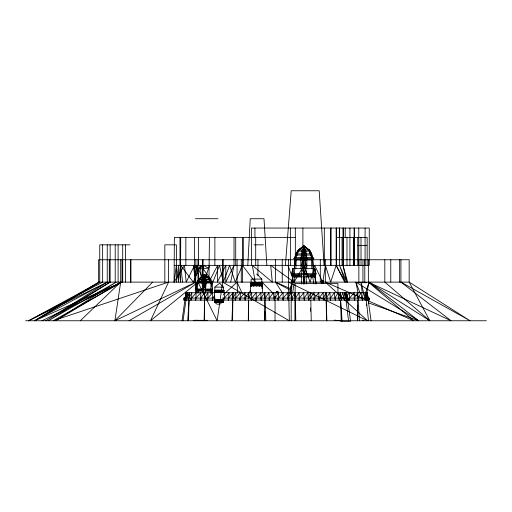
<?xml version="1.0" encoding="UTF-8"?>
<svg xmlns="http://www.w3.org/2000/svg" width="512" height="512" viewBox="0 0 512 512"><rect width="100%" height="100%" fill="white"/><g stroke="black" fill="none" stroke-linecap="round" stroke-linejoin="round"><path stroke-width="0.77" d="M357.613 320.755L357.638 300.102M357.638 298.099L357.651 292.723L354.182 298.099L354.202 292.723L349.504 298.099L349.523 292.723L346.938 295.712M248.314 320.755L248.454 300.102M264.39 320.755L264.525 300.102M248.506 292.723L248.454 298.099L251.712 292.723L251.629 298.099L256.282 292.723L256.186 298.099L260.992 292.723L260.902 298.099L264.576 292.723L264.595 295.949M261.958 288.397L261.99 285.261M262.01 283.693L262.022 282.118L273.152 293.318M264.525 298.099L264.576 292.723M302.432 268.653L302.355 258.547L303.731 246.118L301.882 251.174L300.806 258.547L300.96 268.653L302.522 259.878M232.576 320.755L232.928 292.723M248.454 320.755L248.717 300.102M196.474 292.563L196.659 290.995L195.968 289.677L196.346 283.014L197.67 281.6L198.707 279.315L203.981 274.483L204.531 274.483C206.758 276.378 209.178 278.605 209.837 281.6L210.963 283.014L210.874 289.677L210.189 290.995L210.592 293.344M194.566 237.376L194.566 265.344L186.195 282.118L184.467 265.344L174.093 282.118L174.368 237.376L295.334 237.376M219.034 301.171L217.146 299.475L217.114 301.158L219.149 301.184L219.059 299.475L218.835 302.106L217.453 302.093L217.12 301.171M248.717 298.099L248.813 292.723L244.934 298.099L244.934 300.102M188.557 320.755L188.934 300.102M204.154 320.755L204.531 300.102L204.531 320.755M195.648 293.158L195.878 259.75M205.267 289.024L205.402 283.014L204.301 274.483C208.16 280.422 205.024 286.976 205.408 293.344M219.603 290.605L219.379 292.57L219.603 290.605L220.986 290.611L221.318 291.302M221.293 292.57L221.325 291.309L219.29 291.29L221.293 292.57L220.986 290.611M259.206 284.333L256.666 284.307L259.168 285.901L258.784 283.462L257.197 283.462L256.774 285.901L256.698 284.838M189.069 292.723L188.934 298.099L191.853 292.723L191.622 298.099L196.166 292.723L195.898 298.099L200.858 292.723L200.627 298.099L204.666 292.723L204.531 298.099L207.942 292.723L207.942 298.099L212.602 292.723L212.602 298.099L214.675 295.712M214.899 287.11L214.81 290.08L223.488 290.08L223.398 287.11L219.616 283.162L214.899 287.11L223.398 287.11M214.694 298.739L214.47 290.605L215.245 290.592L215.398 291.283L215.072 292.557L214.899 290.592M244.934 298.099L245.094 292.723L240.198 298.099L240.198 300.102M250.611 284.307L250.637 283.45L251.603 283.43L251.174 283.43L251.386 285.888L251.795 284.301L250.611 284.307L250.406 293.03M240.198 298.099L240.384 292.723L235.77 298.099L235.93 292.723L232.838 298.099L233.056 292.723L228.621 298.099L228.614 300.102M208.966 278.925L209.44 237.376M301.357 284.064L301.818 268.653L303.872 273.709L305.907 268.653L306.368 284.064M231.942 320.755L232.762 300.102M321.837 283.462L321.965 280.659L323.238 280.659L323.11 283.462M221.536 292.563L221.568 290.502M259.469 285.894L259.507 283.315M216.749 301.171L215.43 299.475L215.347 301.158L217.069 301.184L216.832 299.475L216.806 302.106L215.565 302.093L215.354 301.171M321.651 283.744L321.965 280.659M322.925 283.744L323.238 280.659M203.104 293.344L203.11 283.014L204.211 274.483L204.794 276.851M219.398 301.184L219.482 299.469L219.712 302.099L219.398 301.184L221.402 299.469L221.427 301.152L219.514 301.165M221.402 299.469L220.979 302.106L221.427 301.165M247.802 265.344L250.234 218.726L264 218.726L266.861 265.344M295.802 268.653L296.288 259.878L295.373 258.547L296.224 257.6L298.355 251.174L303.411 246.118L304.314 246.118L310.349 251.174L312.154 255.059L295.571 255.059L294.867 257.6L293.862 258.547L295.046 259.878L294.47 268.653M215.059 302.253L215.296 299.475M221.664 292.563L221.728 290.592L221.664 292.563L222.829 291.283L223.066 292.563L222.656 290.598L223.149 291.296M259.629 285.894L260.102 283.45L259.712 283.437L261.267 283.45L261.485 284.307L261.382 285.894L261.088 284.294L259.334 284.307L259.629 285.894L261.485 284.307M223.174 299.475L214.605 299.482L214.579 302.099L215.347 302.118L214.579 302.099M214.707 299.475L214.598 301.178L215.501 301.184L215.174 299.482L215.008 302.118M215.174 299.482L214.918 302.099M294.368 268.653L295.373 258.547M214.65 299.475L214.419 302.253L223.494 302.246M256.314 284.832L256.243 285.901L255.814 283.456L254.234 283.456L253.85 285.901L256.352 284.301L255.962 283.443L254.234 283.456M217.037 292.563L217.459 290.598L217.037 292.563L219.04 291.283L218.957 292.563L218.726 290.598L217.344 290.611M253.85 285.901L254.374 283.437M187.712 320.755L189.152 300.102M261.901 283.693L262.022 282.118M285.395 265.344L291.206 190.765L319.187 190.765L324.122 265.344M223.226 292.563L223.36 290.49M261.747 283.309L261.581 285.894L260.87 283.437L261.267 283.45M223.411 290.598L223.757 292.563L223.846 290.611L223.072 290.592L222.918 291.29L223.238 292.563L223.501 290.605M262.349 283.45L261.926 283.45L261.6 285.894L261.811 283.437L261.389 283.437L262.349 283.45L262.643 293.03M303.251 283.936L303.872 276.883L304.467 283.936M291.213 293.331L292.691 276.883L292.499 275.053M228.621 298.099L229.126 292.723L224.294 298.099L224.883 292.723L223.136 295.11M189.152 298.099L189.67 292.723L186.803 298.099L187.693 292.723L185.939 298.099L185.958 300.102M203.827 286.771L204.192 274.483M203.245 289.024C201.37 284.301 201.92 278.963 204.211 274.483L203.718 276.851M315.661 283.936L315.219 275.053M305.203 259.878L304.832 251.174L303.994 246.118L305.843 251.174L306.918 258.547L306.765 268.653L305.203 259.878L305.286 268.653M201.965 276.986L196.96 265.344L194.88 282.118L194.566 265.344M212.128 293.344L211.994 289.862M174.093 282.118L176.397 265.344L178.586 282.118L178.554 265.344L180.576 282.118L180.71 237.376M182.035 320.755L185.92 292.723L214.963 292.723M223.386 300.038L223.078 302.093L221.837 302.112L222.765 302.112L223.098 300.051M183.046 320.755L185.984 300.102M222.938 301.19L221.536 301.178L221.773 299.475L223.251 301.178M292.627 293.331L294.95 276.883L294.016 274.758L294.906 268.653M222.669 259.75L222.669 282.118L217.133 320.755L197.971 282.118L197.971 259.75M185.92 292.723L185.248 297.331L186.022 292.723M223.238 292.563L223.84 290.605L223.072 290.592M129.011 320.755L195.878 282.118L114.893 320.755L120.685 282.118L120.685 259.75M312.55 261.344L312.787 259.878L311.494 257.6L309.363 251.174L304.314 246.118M197.92 293.344L198.323 290.995L197.638 289.677L197.549 283.014L198.675 281.6C199.334 278.592 201.773 276.346 204.051 274.483L202.099 276.851M289.779 293.331L292.691 276.883L291.763 273.709L292.851 268.653L314.874 268.653L315.962 273.709L315.027 276.883L316.275 283.936M289.888 293.331L292.8 276.883L291.866 273.709L292.96 268.653M215.322 292.563L215.456 290.611L215.322 292.563L216.96 291.283L216.704 290.598L215.456 290.611M215.245 291.309L216.96 291.283L216.723 292.563L216.704 290.598M251.699 285.901L252.269 283.437L253.427 283.443L253.754 284.301L253.453 285.901L253.03 283.456L251.872 283.456L251.699 285.901L253.754 284.301L251.603 284.326M185.939 298.099L186.97 292.723M185.984 298.099L187.251 292.723L184.896 298.099M303.053 249.946L303.802 246.118L303.872 284.064L303.853 246.118M230.714 282.118L234.016 265.344L234.016 237.376M313.35 275.578L313.088 276.883L313.818 275.219L315.405 275.219L314.675 276.883L315.066 274.925M366.797 292.992L369.011 282.118L429.824 320.755L409.171 282.118L409.171 259.75L98.643 259.75L98.643 282.118L34.592 320.755L122.022 282.118L122.022 259.75M305.504 249.946L304.998 253.914L306.611 257.6M196.333 292.518L196.659 290.995L196.518 289.862L196.141 289.997M211.846 284.512L212.166 283.014L209.741 280.026M313.766 283.936L312.774 276.883L313.702 274.758L314.874 268.653M210.707 289.779L210.419 290.995L210.957 289.965L212.128 289.965L211.59 290.995L211.885 289.779L210.957 289.965M205.414 276.851L205.043 279.315L206.234 281.6M214.81 290.605L214.56 292.557L214.355 290.49L214.957 290.49L215.194 292.563M251.149 284.288L250.746 285.888L250.438 283.302L262.554 283.315L262.317 285.901L250.675 285.888M250.797 285.894L251.066 284.826M197.549 283.014L195.968 289.024L212.544 289.024L211.853 290.995L212.339 293.286M295.718 256.333L294.97 257.6L297.485 251.174L303.59 246.118L298.586 249.946L298.061 251.174M345.389 294.554L345.779 293.21L346.675 298.586L348.717 298.586L348.717 300.589L346.138 300.589M204.051 287.52L205.402 283.014M365.478 293.434L369.011 282.118L418.662 320.755L368.378 302.848M206.016 276.23L209.44 265.344M301.114 257.6L302.72 253.914L302.221 249.946M202.278 281.6L203.469 279.315L203.098 276.851M303.411 246.118L297.376 251.174L295.571 255.059M242.4 237.376L242.4 265.344L235.283 282.118L229.6 265.344L223.264 282.118L219.501 265.344L212.902 282.118L200.474 265.344L193.312 282.118L180.71 265.344L182.566 282.118M299.296 249.946L303.482 246.118L298.477 249.946L297.421 253.914L296.141 255.059L294.867 257.6L312.858 257.6L313.856 258.547L312.787 259.878L313.357 268.653M314.566 276.883L315.296 275.219M168.563 259.75L168.563 282.118L150.47 320.755L197.971 282.118M234.016 265.344L225.798 282.118L225.798 265.344L217.37 282.118L217.619 265.344L209.946 280.026L210.842 281.6L197.67 281.6L198.611 280.026L204.032 274.483L201.869 276.851M294.97 257.6L295.61 256.333L294.867 257.6M276.704 293.146L276.691 291.629L277.978 291.629L278.042 293.21M277.978 291.629L276.646 291.712M248.986 293.126L250.509 290.374M242.509 282.118L242.4 265.344L255.27 282.118L252.333 265.344L272.314 282.118L270.675 265.344L294.118 282.118L303.987 265.344L310.15 282.118L314.63 265.344L322.803 282.118L325.395 265.344L330.682 282.118L336.154 265.344L336.154 228.051M297.376 252.269L296.275 253.914L311.45 253.914L310.451 252.269M294.899 298.099L294.88 292.723L291.578 298.099L291.546 292.723M275.046 298.099L278.464 292.723L278.464 298.099L283.123 292.723L283.123 298.099L287.782 292.723L287.782 298.099L291.194 292.723L291.194 298.272M275.059 296.307L273.888 298.099L273.466 292.723L269.293 298.099L268.922 292.723L265.21 298.099L264.998 292.723M310.413 298.099L314.054 292.723L314.246 298.099L318.765 292.723L318.989 298.099L323.162 292.723L323.354 298.099L326.067 292.723L326.182 298.099M312.346 258.547L311.437 259.878L311.923 268.653M197.67 281.6L198.406 280.55M313.395 258.989L312.678 259.878L312.992 264.666M301.133 259.878L302.355 258.547M114.893 320.755L152.64 282.118M301.274 248.307L303.616 246.118M80.282 320.755L120.685 282.118L55.616 320.755L116.211 282.118L48.288 320.755L110.138 282.118L110.138 244.832M225.414 292.851L237.082 282.118L237.082 259.75M200.333 278.042L198.707 279.315L209.805 279.315L210.842 281.6M203.219 265.344L198.496 268.915L208.563 268.122L203.219 265.344L203.533 268.518M196.384 289.965L197.805 289.779L198.093 290.995L197.555 289.965L196.384 289.965L196.922 290.995L196.627 289.779M201.875 283.014L203.2 282.182M110.138 282.118L45.786 320.755L107.245 282.118L107.245 244.832M99.744 282.118L34.592 320.755L107.245 282.118L28.659 320.755L99.744 282.118L99.744 244.832L130.01 244.832M300.806 258.547L302.509 257.6M28.659 320.755L102.643 282.118L102.643 244.832M198.048 282.182L196.346 283.014L212.166 283.014L212.544 289.024L210.963 283.014M41.939 320.755L122.022 282.118L53.184 320.755L168.563 282.118M202.054 282.182L203.315 281.6M196.518 320.102L195.085 320.755L196.608 320.346M221.171 303.539L219.718 304.186L216.998 304.186L214.458 302.246M296.224 257.6L293.862 258.547L313.856 258.547L311.494 257.6M198.675 281.6L196.934 282.182L211.584 282.182L209.837 281.6M253.811 284.326L256.205 284.314M217.011 291.309L218.925 291.296M221.536 301.178L222.15 302.099M251.872 283.456L252.269 283.437M253.03 283.456L253.427 283.443M253.357 284.314L253.754 284.301M250.637 283.45L251.059 283.443L251.251 284.307L251.795 284.301M214.451 291.29L215.398 291.283L214.88 291.277M215.501 301.184L214.989 301.197L214.662 299.482M262.381 284.307L261.197 284.307L261.734 284.32M223.43 291.283L222.918 291.29L223.866 291.296M214.47 290.605L215.245 290.592M222.829 291.283L221.741 291.302M258.784 283.462L257.197 283.462M195.386 218.726L218.01 218.726M336.531 237.376L367.162 237.376L367.162 265.344M254.067 244.832L263.386 244.832M357.562 245.402L366.886 245.402M298.477 249.946L309.242 249.946L310.304 253.914L311.578 255.059L312.858 257.6L310.675 252.819M297.376 251.174L310.349 251.174M312.787 259.878L294.938 259.878L295.168 261.344M174.368 265.344L369.267 265.344L369.267 228.051L251.475 228.051L251.475 265.344M291.763 273.709L315.962 273.709M256.486 274.144L257.069 274.144L261.798 279.085L261.907 282.79L251.066 282.79L251.168 279.085L261.798 279.085M291.763 274.758L315.962 274.758M295.744 275.315L297.146 275.315M298.746 275.315L300.051 275.315M307.674 275.315L308.979 275.315M310.579 275.315L311.974 275.315M201.274 276.851L207.238 276.851L209.805 279.315L208.179 278.042M292.691 276.883L315.027 276.883M200.454 277.613L208.058 277.613M198.189 280.026L210.323 280.026M321.798 280.723L323.072 280.723M98.643 282.118L409.171 282.118L470.054 320.755L400.928 282.118L400.928 259.75M357.562 282.694L366.886 282.694M195.974 289.677L212.544 289.677M198.912 290.022L199.942 290.022M201.126 290.022L202.093 290.022M206.419 290.022L207.386 290.022M208.57 290.022L209.6 290.022M196.659 290.995L211.853 290.995M195.424 292.294L198.093 292.294M223.392 292.723L367.181 292.723L368.205 298.099L367.322 296.083M344.87 293.21L346.669 293.21L350.586 321.235L340.986 321.235M294.426 295.949L294.938 295.949L294.938 292.723M215.091 298.099L183.853 298.099L183.853 300.102L215.091 300.102M222.221 298.099L369.248 298.099L369.248 300.102L349.299 300.102L349.299 298.099M222.221 300.102L347.098 300.102L347.098 298.099M193.216 320.326L207.354 320.326M25.6 320.755L486.4 320.755M221.728 290.592L222.97 290.605M219.712 302.099L221.094 302.086M259.334 284.307L259.731 284.32M215.565 302.093L215.43 299.475M341.466 320.755L334.221 320.262L341.318 320.755L335.008 320.269M217.453 302.093L217.146 299.475M325.331 259.75L325.331 282.118L413.805 320.755L368.358 282.118L368.358 259.75M290.848 288.826L275.488 282.118L275.488 259.75M362.547 320.115L364.006 320.755M368.358 282.118L451.059 320.755L400.928 282.118M205.197 281.6L206.458 282.182M210.464 282.182L212.166 283.014M288.461 259.75L288.461 282.118L367.558 320.755L325.331 282.118M290.886 290.534L275.488 282.118L282.797 293.446M305.216 257.6L306.918 258.547M222.669 282.118L289.331 320.755L288.461 282.118M358.125 292.941L355.84 282.118L418.662 320.755M205.312 282.182L206.637 283.014M209.901 280.026L204.48 274.483L207.238 276.851M309.242 249.946L304.109 246.118L306.451 248.307M311.341 253.914L310.24 251.174L309.133 249.946L304.205 246.118L306.778 248.512M196.614 268.122L193.35 265.344L194.765 276.128L195.744 275.162L193.35 265.344L194.618 268.122M429.824 320.755L384.819 282.118L384.819 259.75M304.134 246.118L308.429 249.946M305.363 258.547L306.592 259.878M204.531 274.483L206.643 276.851M204.461 274.483L206.413 276.851M312.858 257.6L312.109 256.333L312.749 257.6M344.698 282.118L336.154 265.344L345.37 282.118L339.565 265.344L346.694 282.118L342.982 265.344L342.982 228.051M258.643 283.443L259.168 285.901M241.933 292.851L237.082 282.118L237.664 293.229M292.429 275.219L293.152 276.883M309.133 249.946L309.664 251.174M355.84 282.118L360.045 292.998M287.949 265.344L294.118 282.118M345.299 296.083L346.029 298.099L345.165 292.723L345.734 298.099L344.736 292.723L343.757 298.099L342.893 292.723L340.646 298.099L340.147 292.723M203.11 283.014L204.461 287.52M346.106 293.21L346.502 294.554M346.899 295.898L347.699 298.586M342.982 265.344L347.635 282.118M261.837 284.294L262.246 285.901M363.667 292.992L361.018 282.118L362.246 293.12M292.851 268.653L294.016 273.709M314.765 268.653L315.853 273.709L314.925 276.883L316.032 283.149M294.374 275.578L294.637 276.883L293.907 275.219L292.32 275.219L293.05 276.883L292.653 274.925M303.923 246.118L304.666 249.946M312.819 268.653L313.702 273.709M196.96 265.344L199.059 279.072M367.181 292.723L367.968 298.099L367.078 292.723L366.08 298.099L365.574 292.723M368.205 300.102L371.066 320.755M348.531 320.755L346.029 300.102M366.304 300.102L368.499 320.755M204.685 286.771L204.32 274.483M315.136 279.232L315.277 280.8M365.606 295.027L365.414 292.723L366.304 298.099L365.517 292.723L364.826 298.099L363.923 292.723L361.837 298.099L361.056 292.723L358.138 298.099L357.683 292.723M251.251 284.314L251.386 285.888M214.963 291.296L215.072 292.557M251.334 283.315L251.539 285.901M251.245 283.302L251.45 285.888M366.355 304.07L366.47 305.664M340.646 300.102L342.048 320.755M313.094 266.259L313.248 268.653M358.138 300.102L359.405 320.755M223.302 299.475L223.462 302.246M223.334 299.475L223.456 301.555M200.474 265.344L201.446 282.118M253.51 283.315L253.651 285.901M221.773 299.475L221.85 301.165M216.768 290.496L216.883 292.563M340.544 298.099L340.307 292.723L338.598 298.099L338.189 292.723L334.854 298.099L334.381 292.723L330.323 298.099L329.914 292.723L326.208 298.099L325.971 292.723M221.638 299.475L221.734 302.246M221.574 299.469L221.67 302.24M340.544 300.102L341.21 320.755M326.208 300.102L326.874 320.755M265.21 300.102L265.811 320.755M310.81 298.099L310.656 292.723L308.237 298.099L307.974 292.723L304.038 298.099L303.731 292.723L299.328 298.099L299.066 292.723L295.373 298.099L295.219 292.723M310.81 300.102L311.232 320.755M295.373 300.102L295.802 320.755M326.182 300.102L326.49 320.755M310.528 308.045L310.579 311.219M294.899 300.102L294.957 320.755M346.669 293.21L346.675 298.586M399.667 259.75L399.667 282.118M390.784 259.75L390.784 282.118M369.018 298.099L369.005 300.102M368.742 298.099L368.742 300.102M367.43 298.099L367.43 300.102M367.117 298.099L367.117 300.102M365.638 298.099L365.638 300.102M365.082 228.051L365.082 265.344M364.794 259.75L364.794 282.118M362.944 259.75L362.944 282.118M362.65 298.099L362.65 300.102M362.234 298.099L362.234 300.102M361.011 237.376L361.011 265.344M358.854 259.75L358.854 282.118M358.765 228.051L358.765 265.344M358.534 298.099L358.534 300.102M358.266 298.099L358.266 300.102M357.766 237.376L357.766 265.344M357.702 305.248L357.702 320.755M354.81 298.099L354.81 300.102M354.573 228.051L354.573 265.344M354.323 298.099L354.323 300.102M354.099 228.051L354.099 265.344M353.363 237.376L353.363 265.344M349.914 228.051L349.914 265.344M349.645 298.099L349.645 300.102M348.544 298.586L348.544 300.589M347.379 298.586L347.379 300.589M346.989 237.376L346.989 265.344M346.886 298.099L346.886 300.102M346.682 298.099L346.682 300.102M346.586 298.099L346.586 300.102M345.222 228.051L345.222 237.376M344.71 298.099L344.71 300.102M344.339 298.099L344.339 300.102M343.597 228.051L343.597 265.344M342.061 237.376L342.061 265.344M341.549 298.099L341.549 300.102M339.603 298.099L339.603 300.102M339.405 228.051L339.405 265.344M339.328 228.051L339.328 237.376M339.123 298.099L339.123 300.102M337.92 293.05L337.92 283.462L295.155 283.462L295.155 293.05M336.531 228.051L336.531 265.344M335.386 298.099L335.386 300.102M335.162 298.099L335.162 300.102M331.098 228.051L331.098 265.344M330.624 298.099L330.624 300.102M330.502 228.051L330.502 265.344M330.214 298.099L330.214 300.102M327.014 298.099L327.014 300.102M324.32 228.051L324.32 265.344M324.186 298.099L324.186 300.102M323.686 298.099L323.686 300.102M320.301 259.75L320.301 282.118M319.322 298.099L319.322 300.102M319.021 298.099L319.021 300.102M314.285 298.099L314.285 300.102M313.92 298.099L313.92 300.102M311.974 275.078L311.974 276.883M310.579 275.078L310.579 276.883M309.133 298.099L309.133 300.102M308.979 275.078L308.979 276.883M308.634 298.099L308.634 300.102M307.674 275.078L307.674 276.883M304.435 298.099L304.435 300.102M304.154 298.099L304.154 300.102M302.893 228.051L302.893 247.091M300.051 275.078L300.051 276.883M299.45 298.099L299.45 300.102M299.066 298.099L299.066 300.102M298.746 275.078L298.746 276.883M297.146 275.078L297.146 276.883M295.744 275.078L295.744 276.883M295.578 298.099L295.578 300.102M295.334 228.051L295.334 265.344M295.11 298.099L295.11 300.102M294.848 292.723L294.848 295.949M292.256 298.099L292.256 300.102M291.84 298.099L291.84 300.102M291.763 298.099L291.763 300.102M291.194 299.827L291.194 320.755M290.368 228.051L290.368 265.344M288.429 298.099L288.429 300.102M287.942 298.099L287.942 300.102M283.277 298.099L283.277 300.102M282.931 298.099L282.931 300.102M282.24 259.75L282.24 282.118M278.272 298.099L278.272 300.102M277.965 298.099L277.965 300.102M275.046 292.723L275.046 298.272M275.046 299.827L275.046 320.755M274.554 298.099L274.554 300.102M274.381 298.099L274.381 300.102M274.144 298.099L274.144 300.102M269.542 298.099L269.542 300.102M269.139 298.099L269.139 300.102M265.082 298.099L265.056 300.102M264.838 311.45L264.838 320.755M261.459 298.099L261.459 300.102M260.979 298.099L260.979 300.102M257.952 259.75L257.952 275.731M256.256 298.099L256.256 300.102M255.898 298.099L255.898 300.102M255.706 237.376L255.706 265.344M254.938 228.051L254.938 237.376M251.341 298.099L251.341 300.102M251.059 298.099L251.059 300.102M245.402 298.099L245.402 300.102M243.322 237.376L243.322 265.344M241.28 259.75L241.28 282.118M239.821 298.099L239.821 300.102M235.712 237.376L235.712 265.344M235.392 298.099L235.392 300.102M235.149 298.099L235.149 300.102M232.218 298.099L232.218 300.102M228.269 298.099L228.269 300.102M223.942 298.099L223.942 300.102M223.558 298.099L223.558 300.102M223.168 259.75L223.168 282.118M214.874 237.376L214.874 265.344M212.762 298.099L212.762 300.102M212.416 298.099L212.416 300.102M209.6 290.995L209.6 289.875L208.57 289.875L208.57 290.995M207.75 298.099L207.75 300.102M207.443 298.099L207.443 300.102M207.386 290.995L207.386 289.875L206.419 289.875L206.419 290.995M204.909 298.099L204.909 300.102M204.531 292.723L204.531 298.099M202.995 259.75L202.995 276.525M202.72 259.75L202.72 282.118M202.093 290.995L202.093 289.875L201.126 289.875L201.126 290.995M201.005 298.099L201.005 300.102M200.557 298.099L200.557 300.102M199.942 290.995L199.942 289.875L198.912 289.875L198.912 290.995M198.381 237.376L198.381 265.344M195.834 298.099L195.834 300.102M195.45 298.099L195.45 300.102M191.168 298.099L191.168 300.102M190.95 298.099L190.95 300.102M185.856 237.376L185.856 265.344M185.862 298.099L185.862 300.102M185.094 298.099L185.094 300.102M184.96 298.099L184.96 300.102M184.083 298.099L184.083 300.102M179.987 237.376L179.987 265.344M176.378 282.118L176.378 244.832L164.832 244.832L164.832 282.118M130.918 259.75L130.918 282.118M130.637 259.75L130.637 282.118M125.606 244.832L125.606 282.118M122.714 244.832L122.714 282.118M118.106 244.832L118.106 282.118M115.213 244.832L115.213 282.118M109.299 259.75L109.299 282.118M219.162 290.502L219.162 292.57L219.168 290.496M219.277 299.475L219.277 302.246L219.27 299.469M256.506 283.315L256.499 285.901L256.512 283.315M216.966 299.475L216.87 302.246L216.992 299.475M224 290.49L223.814 292.563L214.502 292.557L214.31 290.49L224.006 290.496M188.269 300.102L188.269 298.099L188.218 300.102"/></g></svg>
